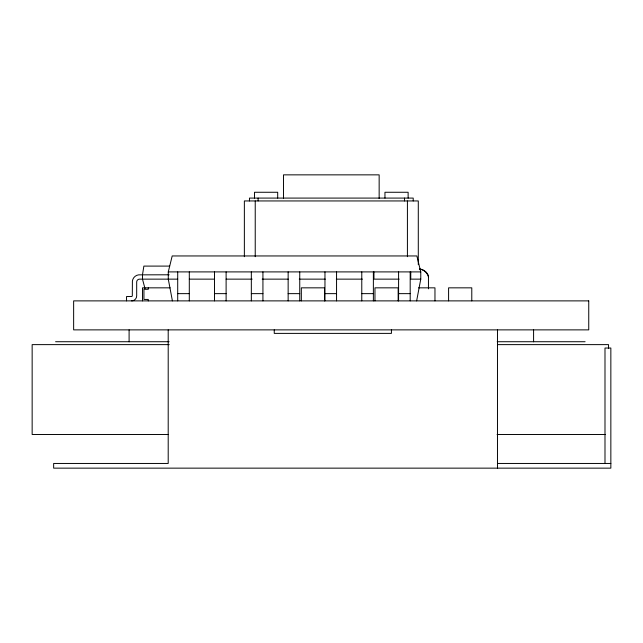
<?xml version="1.0" encoding="UTF-8"?>
<svg xmlns="http://www.w3.org/2000/svg" width="643" height="643" viewBox="0 0 643 643"><rect width="100%" height="100%" fill="white"/><g stroke="black" fill="none" stroke-linecap="round" stroke-linejoin="round"><path stroke-width="0.96" d="M416.632 300.884L420.763 279.142L420.763 271.901L416.857 255.954L172.195 255.954L168.281 271.901L168.281 279.142L172.412 300.884M169.639 266.098L143.871 266.098L142.489 274.794L142.489 279.142L145.005 288.594M168.281 271.901L420.763 271.901M169.133 274.794L138.639 274.85A7.258 7.258 0 0 0 132.394 281.095L132.305 295.997L131.711 296.519L126.542 296.536L126.542 300.884M177.709 279.142L139.587 279.142A2.902 2.902 0 0 0 136.686 282.044L136.686 295.812A5.072 5.072 0 0 1 131.614 300.884M189.299 279.142L214.521 279.142M226.111 279.142L252.16 279.142M262.175 279.142L288.225 279.142M299.244 279.142L325.286 279.142M336.305 279.142L362.355 279.142M399.166 279.142L373.953 279.142L373.953 271.901M420.763 279.142L410.764 279.142L410.764 271.901M170.146 287.839L142.489 287.839L142.489 300.884M418.545 287.839L434.965 287.839L434.965 300.884M177.709 293.642L189.299 293.642M214.521 293.642L226.111 293.642M251.333 293.642L262.931 293.642M288.144 293.642L299.742 293.642M324.964 293.642L336.554 293.642M361.776 293.642L373.374 293.642M398.588 293.642L410.186 293.642M55.595 341.722L169.141 341.722M497.2 341.722L585.098 341.722M169.23 344.624L32.15 344.624L32.15 434.483L168.466 434.483M497.505 344.624L608.543 344.624L608.543 348.619M497.063 434.483L605.376 434.483M497.473 463.458L610.85 463.458M604.991 463.458L604.991 348.032L610.85 348.032L610.85 468.144L53.65 468.144L53.65 463.458L168.201 463.458L168.201 329.875M533.586 329.875L533.586 341.803M497.473 329.875L497.473 468.144M471.785 300.884L471.785 287.839L448.589 287.839L448.589 300.884M428.455 288.852L428.447 275.718A10.433 10.433 0 0 0 419.381 268.991M418.288 264.659L418.288 200.946L244.364 200.946L244.364 256.694M413.216 200.946L413.216 198.084L249.46 198.084L249.46 200.946M410.186 271.901L410.186 300.884M408.136 198.084L408.128 192.265L384.948 192.265L384.964 198.084M407.413 200.946L407.413 256.694M404.527 198.084L404.527 200.946M398.588 271.901L398.588 300.884M398.154 300.884L398.154 287.839L374.965 287.839L374.965 300.884M391.426 329.875L391.426 333.387L274.248 333.387L274.248 329.875M379.153 198.566L379.153 174.856L283.491 174.856L283.491 198.566M373.374 271.901L373.374 300.884M361.776 271.901L361.776 300.884M336.554 271.901L336.554 300.884M324.964 271.901L324.964 300.884M324.53 300.884L324.53 287.839L301.334 287.839L301.334 300.884M299.742 271.901L299.742 300.884M288.144 271.901L288.144 300.884M277.688 198.084L277.696 192.265L254.507 192.265L254.515 198.084M262.931 271.901L262.931 300.884M258.116 198.084L258.116 200.946M255.231 200.946L255.231 256.694M251.333 271.901L251.333 300.884M226.111 271.901L226.111 300.884M214.521 271.901L214.521 300.884M189.299 271.901L189.299 300.884M177.709 271.901L177.709 300.884M148.284 287.839L148.284 289.294L143.936 289.294L143.936 299.437L148.284 299.437L148.284 300.884M129.098 329.875L129.098 341.803M419.453 269.055A10.722 10.722 0 0 1 428.455 276.836M588.747 300.884L73.64 300.884L73.64 329.875L588.747 329.875L588.747 300.884"/></g></svg>
